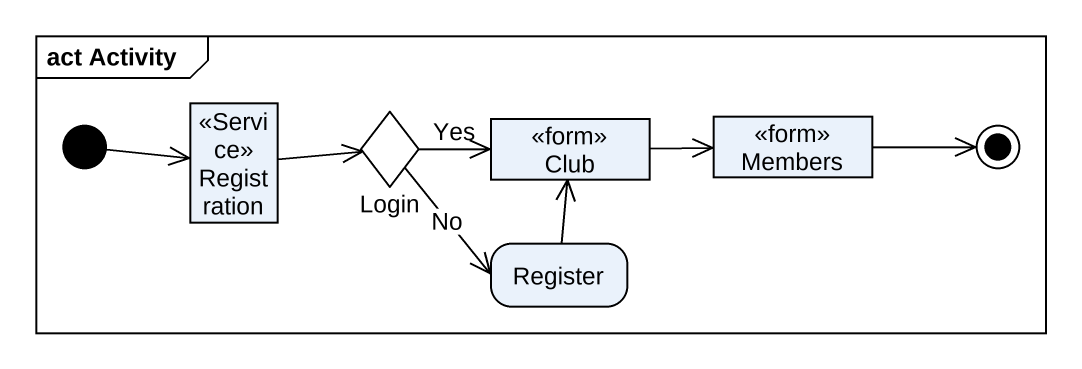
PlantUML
@startuml
mainframe act Activity
hide empty description
state Registration <<Service>>
state Login <<choice>>
state Club <<form>>
state Members <<form>>
state Register
[*] -right-> Registration
Registration -right-> Login
Login -right-> Club : Yes
Login --> Register : No
Club -right-> Members
Register -up-> Club
Members -right-> [*]
@enduml
